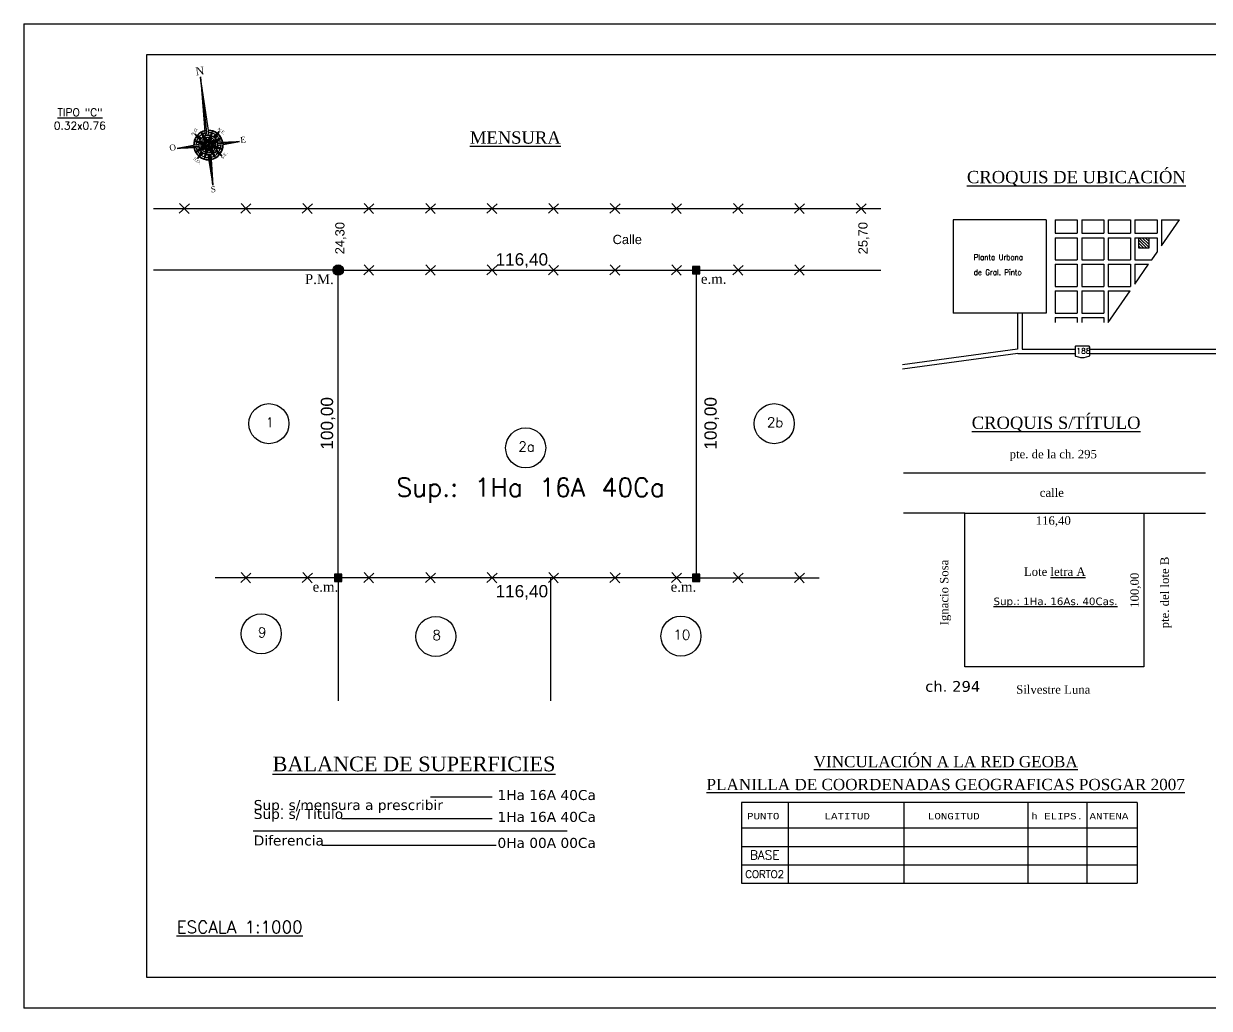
# Model space of a CAD drawing. Header units: feet. Extents: x 1554 to 7460, y 4629 to 11811.
# Drawn here: x 2465.6 to 2851, y 4990 to 5310 of the extents above; entities that cross this region are included whole.
import ezdxf
from ezdxf.enums import TextEntityAlignment as Align

# ---------------------------------------------------------------- set-up
doc = ezdxf.new("R2010")
doc.units = ezdxf.units.FT
doc.header["$MEASUREMENT"] = 0
doc.linetypes.add('DASHED', pattern=[0.75, 0.5, -0.25])
doc.layers.get('0').update_dxf_attribs({"linetype": 'CONTINUOUS'})
for name, color, linetype in [('0K-UBICACION', 7, 'CONTINUOUS'), ('CARATULA', 7, 'CONTINUOUS'), ('COTAS', 134, 'CONTINUOUS'), ('CROQUIS', 2, 'CONTINUOUS'), ('Cuadricula', 210, 'CONTINUOUS'), ('manz2', 90, 'CONTINUOUS'), ('MEDICION', 2, 'CONTINUOUS'), ('Mensura', 2, 'CONTINUOUS')]:
    doc.layers.add(name, color=color, linetype=linetype)
doc.styles.add('Mensura_medio', font='arial.ttf', dxfattribs={"height": 1})
doc.styles.add('ROMAND', font='romand.shx', dxfattribs={"height": 4})
doc.styles.add('ROMANS', font='romans.shx', dxfattribs={"height": 2.5})
doc.styles.get("Standard").update_dxf_attribs({"font": 'txt.SHX', "bigfont": 'whgtxt.shx'})
doc.styles.add('style1', font='verdana.ttf')
doc.styles.add('Time New Roman', font='times.ttf')
doc.styles.add('Times New Roman', font='times.ttf')

# ---------------------------------------------------------------- blocks, each defined once
blk = doc.blocks.new('norte 54')
at = {"color": 2}
for p, q in [((6279.46, 2220.68), (6281.04, 2225.59)), ((6279.46, 2220.68), (6281.01, 2225.51)), ((6279.85, 2220.63), (6281.04, 2225.61)), ((6279.85, 2220.63), (6281.04, 2225.61)), ((6281.01, 2225.51), (6279.85, 2220.63)), ((6280.23, 2220.5), (6281.03, 2225.59)), ((6277.15, 2218.62), (6263.88, 2222.19)), ((6277.21, 2219), (6263.9, 2222.16)), ((6275.13, 2219.85), (6263.9, 2222.16)), ((6277.91, 2220.15), (6277.25, 2221.89)), ((6278.19, 2220.36), (6277.25, 2221.89)), ((6277.25, 2221.89), (6278.52, 2220.53)), ((6278.19, 2220.36), (6277.25, 2221.89)), ((6278.81, 2221.89), (6278.76, 2219.43)), ((6279.6, 2219.57), (6278.81, 2221.89)), ((6277.21, 2219), (6270.21, 2220.66)), ((6277.34, 2219.4), (6275.13, 2219.85)), ((6276.56, 2220.51), (6278.27, 2218.74)), ((6278.76, 2219.43), (6276.56, 2220.51)), ((6278.4, 2217.9), (6280.29, 2219.07)), ((6278.76, 2219.43), (6279.93, 2217.54)), ((6279, 2219.05), (6278.76, 2219.43)), ((6279.09, 2217.41), (6279.6, 2219.57)), ((6279.5, 2219.13), (6279.6, 2219.58)), ((6281.35, 2221.28), (6279.6, 2219.57)), ((6279.91, 2218.84), (6280.29, 2219.07)), ((6280.29, 2219.07), (6281.35, 2221.28)), ((6282.74, 2219.04), (6280.29, 2219.07)), ((6280.43, 2218.23), (6282.74, 2219.04)), ((6282.75, 2220.58), (6281, 2219.94)), ((6282.75, 2220.58), (6281.22, 2219.64)), ((6281.38, 2219.33), (6282.75, 2220.58)), ((6282.75, 2220.58), (6282.75, 2220.58)), ((6282.75, 2220.58), (6282.75, 2220.58)), ((6282.75, 2220.58), (6282.75, 2220.58)), ((6282.75, 2220.58), (6282.75, 2220.58)), ((6282.75, 2220.58), (6282.75, 2220.58)), ((6282.75, 2220.58), (6282.75, 2220.58)), ((6282.75, 2220.58), (6282.75, 2220.58)), ((6282.75, 2220.58), (6282.75, 2220.58)), ((6282.75, 2220.58), (6282.75, 2220.58)), ((6282.75, 2220.58), (6282.75, 2220.58)), ((6282.75, 2220.58), (6282.75, 2220.58)), ((6282.75, 2220.58), (6282.75, 2220.58)), ((6282.75, 2220.58), (6282.75, 2220.58)), ((6282.75, 2220.58), (6282.75, 2220.58)), ((6282.75, 2220.58), (6282.75, 2220.58)), ((6282.75, 2220.58), (6282.75, 2220.58)), ((6282.75, 2220.58), (6282.75, 2220.58)), ((6282.75, 2220.58), (6282.75, 2220.58)), ((6282.75, 2220.58), (6282.75, 2220.58)), ((6277.31, 2217.64), (6275.94, 2216.39)), ((6277.47, 2217.33), (6275.94, 2216.39)), ((6275.94, 2216.39), (6277.69, 2217.04)), ((6278.27, 2218.74), (6275.95, 2217.93)), ((6275.95, 2217.93), (6278.4, 2217.9)), ((6278.4, 2217.9), (6277.34, 2215.69)), ((6277.34, 2215.69), (6279.09, 2217.41)), ((6278.84, 2216.35), (6277.65, 2211.37)), ((6278.84, 2216.35), (6277.65, 2211.37)), ((6279.23, 2216.29), (6277.65, 2211.39)), ((6278.46, 2216.47), (6277.66, 2211.38)), ((6277.68, 2211.47), (6278.84, 2216.35)), ((6279.23, 2216.29), (6277.68, 2211.47)), ((6278.4, 2217.9), (6278.25, 2218.31)), ((6278.27, 2218.74), (6280.43, 2218.23)), ((6278.7, 2218.64), (6278.27, 2218.74)), ((6278.78, 2218.14), (6278.4, 2217.9)), ((6278.84, 2216.35), (6278.51, 2214.96)), ((6279.09, 2217.41), (6279.19, 2217.84)), ((6279.09, 2217.41), (6279.88, 2215.09)), ((6279.7, 2217.92), (6279.93, 2217.54)), ((6279.88, 2215.09), (6279.93, 2217.54)), ((6279.93, 2217.54), (6282.13, 2216.46)), ((6279.99, 2218.33), (6280.43, 2218.23)), ((6281.44, 2215.08), (6280.17, 2216.45)), ((6282.13, 2216.46), (6280.43, 2218.23)), ((6280.5, 2216.61), (6281.44, 2215.08)), ((6280.78, 2216.82), (6281.44, 2215.08)), ((6281.36, 2217.61), (6288.48, 2216.31)), ((6288.48, 2216.31), (6281.49, 2217.98)), ((6281.49, 2217.98), (6288.48, 2216.31)), ((6281.49, 2217.98), (6288.48, 2216.31)), ((6281.49, 2217.98), (6288.48, 2216.31)), ((6281.54, 2218.35), (6288.48, 2216.31)), ((6288.48, 2216.31), (6281.54, 2218.35))]:
    blk.add_line(p, q, dxfattribs=at)
at = {"color": 2, "linetype": 'Continuous'}
for p, q in [((6279.24, 2218.51), (6279.45, 2218.46)), ((6279.24, 2218.51), (6279.45, 2218.46)), ((6279.45, 2218.46), (6279.24, 2218.51)), ((6279.45, 2218.46), (6279.24, 2218.51)), ((6279.32, 2218.38), (6279.37, 2218.59)), ((6279.37, 2218.59), (6279.32, 2218.38)), ((6279.37, 2218.59), (6279.32, 2218.38)), ((6279.32, 2218.38), (6279.37, 2218.59))]:
    blk.add_line(p, q, dxfattribs=at)
at = {"color": 2}
for radius in [1.11, 1, 0.942, 0.883, 0.883, 0.883, 0.883, 0.883, 0.823, 0.823, 0.823, 0.823, 0.823, 0.823, 0.764, 0.705]:
    blk.add_circle((6279.35, 2218.49), radius, dxfattribs=at)
for radius, start, end in [(3.44, 76.6299, 121.6299), (3.33, 99.2736, 119.3224), (3.33, 81.8938, 98.5916), (3.44, 33.4825, 71.6881), (3.44, 123.3892, 160.197), (3.33, 144.2736, 159.9171), (2.89, 145.8937, 158.5995), (3.33, 123.821, 143.5916), (2.89, 125.8608, 141.9968), (2.2, 166.6299, 183.5335), (2.2, 149.7263, 166.6299), (1.78, 153.6447, 166.6299), (2.2, 104.7263, 138.2253), (2.89, 100.8937, 117.1722), (1.78, 108.6447, 134.3718), (1.11, 76.6299, 166.6299), (0.666, 76.6299, 166.6299), (2.89, 83.4113, 96.9968), (2.2, 76.6299, 93.2253), (1.78, 76.6299, 89.3718), (2.2, 76.6299, 86.9963), (0.666, 346.6299, 76.6299), (1.11, 346.6299, 76.6299), (1.78, 63.888, 76.6299), (2.2, 60.0345, 76.6299), (2.89, 56.2631, 69.8486), (3.33, 54.6683, 71.366), (1.78, 18.888, 44.6151), (2.2, 15.0345, 48.5335), (2.89, 36.0877, 52.3661), (3.33, 33.9375, 53.9863), (2.89, 11.2631, 27.399), (3.33, 9.6683, 29.4388), (3.44, 351.7859, 29.8707), (3.33, 352.063, 8.9863), (3.44, 172.3231, 209.8707), (3.33, 172.5745, 188.9863), (3.33, 189.6683, 209.4388), (2.89, 173.7577, 187.3661), (3.44, 213.4825, 251.6881), (2.89, 191.2631, 207.399), (3.33, 213.9375, 233.9863), (2.89, 216.0877, 232.3661), (2.2, 195.0345, 228.5335), (1.78, 166.6299, 179.6151), (1.78, 198.888, 224.6151), (1.11, 166.6299, 256.6299), (2.2, 240.0345, 256.6299), (1.78, 243.888, 256.6299), (0.666, 166.6299, 256.6299), (2.2, 256.6299, 266.9963), (2.2, 256.6299, 273.2253), (1.78, 256.6299, 269.3718), (1.11, 256.6299, 346.6299), (0.666, 256.6299, 346.6299), (1.78, 288.6447, 315.7428), (2.2, 284.7263, 318.2253), (1.78, 332.34, 346.6299), (2.89, 305.8608, 321.9968), (1.78, 346.6299, 359.6151), (3.33, 303.821, 323.5916), (3.44, 303.3892, 341.2607), (2.2, 329.7263, 346.6299), (2.2, 346.6299, 3.5335), (2.2, 346.6299, 356.4413), (2.89, 325.8937, 339.6129), (3.33, 324.2736, 340.9721), (2.89, 353.3673, 7.3661), (3.33, 234.6683, 251.366), (2.89, 236.2631, 249.8486), (3.44, 261.5718, 299.7774), (3.33, 261.8938, 278.5916), (2.89, 263.4113, 276.9968), (3.33, 279.2736, 299.3224), (2.89, 280.8937, 297.1722)]:
    blk.add_arc((6279.35, 2218.49), radius, start, end, dxfattribs=at)
for points in [[(6279.46, 2220.68), (6281.01, 2225.51), (6279.85, 2220.63), (6281.01, 2225.51)], [(6277.15, 2218.62), (6277.21, 2219), (6263.9, 2222.16)], [(6278.19, 2220.36), (6277.25, 2221.89), (6278.52, 2220.53), (6277.25, 2221.89)], [(6278.76, 2219.43), (6279.6, 2219.57), (6278.81, 2221.89)], [(6278.27, 2218.74), (6278.76, 2219.43), (6276.56, 2220.51)], [(6279.6, 2219.57), (6280.29, 2219.07), (6281.35, 2221.28)], [(6280.29, 2219.07), (6280.43, 2218.23), (6282.74, 2219.04)], [(6281, 2219.94), (6281.22, 2219.64), (6282.75, 2220.58)], [(6277.69, 2217.04), (6275.94, 2216.39), (6277.47, 2217.33), (6275.94, 2216.39)], [(6278.4, 2217.9), (6278.27, 2218.74), (6275.95, 2217.93)], [(6279.09, 2217.41), (6278.4, 2217.9), (6277.34, 2215.69)], [(6279.23, 2216.29), (6278.84, 2216.35), (6277.68, 2211.47)], [(6279.93, 2217.54), (6279.09, 2217.41), (6279.88, 2215.09)], [(6280.43, 2218.23), (6279.93, 2217.54), (6282.13, 2216.46)], [(6280.17, 2216.45), (6281.44, 2215.08), (6280.5, 2216.61), (6281.44, 2215.08)], [(6281.54, 2218.35), (6288.46, 2216.29), (6281.49, 2217.98), (6288.46, 2216.29)], [(6288.48, 2216.31), (6281.49, 2217.98), (6288.48, 2216.31), (6288.46, 2216.29)]]:
    blk.add_solid(points, dxfattribs=at)
at = {"color": 2, "style": 'Time New Roman'}
for s, height, rotation, p in [('E', 1.39, 76.6299, (6281.46, 2225.69)), ('N.E.', 0.697, 31.6299, (6276.69, 2221.65)), ('S.E.', 0.697, 121.6299, (6283.62, 2220.54)), ('N.O.', 0.697, 121.6299, (6276.13, 2215.82)), ('S', 1.39, 76.6299, (6289.93, 2215.35)), ('S.O.', 0.697, 31.6299, (6281.29, 2214.02)), ('O', 1.39, 76.6299, (6277.58, 2209.6))]:
    blk.add_text(s, height=height, rotation=rotation, dxfattribs=at).set_placement(p)
at = {"color": 3, "style": 'Time New Roman'}
blk.add_text('N', height=1.86, rotation=76.6299, dxfattribs=at).set_placement((6263.18, 2221.27))

msp = doc.modelspace()

# ---------------------------------------------------------------- hatches: boundary and pattern name
h = msp.add_hatch()
h.set_pattern_fill('ANSI31', color=1, scale=0.02, style=0)
h.set_pattern_definition([(45, (2847.98032, 4750.06591), (-0.044901281, 0.044901281), [])])
h.paths.add_polyline_path([(2684.196, 5229.934), (2684.196, 5231.134), (2682.996, 5231.134), (2682.996, 5228.734), (2684.196, 5228.734)])
h.paths.add_polyline_path([(2685.396, 5229.934), (2684.196, 5229.934), (2684.196, 5228.734), (2685.396, 5228.734)])
h.paths.add_polyline_path([(2685.396, 5231.134), (2684.196, 5231.134), (2684.196, 5229.934), (2685.396, 5229.934)])
h = msp.add_hatch()
h.set_pattern_fill('ANSI31', color=1, scale=0.02, style=0)
h.set_pattern_definition([(45, (2731.58032, 4650.06591), (-0.044901281, 0.044901281), [])])
h.paths.add_polyline_path([(2567.796, 5129.934), (2567.796, 5131.134), (2566.596, 5131.134), (2566.596, 5128.734), (2567.796, 5128.734)])
h.paths.add_polyline_path([(2568.996, 5129.934), (2567.796, 5129.934), (2567.796, 5128.734), (2568.996, 5128.734)])
h.paths.add_polyline_path([(2568.996, 5131.134), (2567.796, 5131.134), (2567.796, 5129.934), (2568.996, 5129.934)])
h = msp.add_hatch()
h.set_pattern_fill('ANSI31', color=1, scale=0.02, style=0)
h.set_pattern_definition([(45, (2847.98032, 4650.06591), (-0.044901281, 0.044901281), [])])
h.paths.add_polyline_path([(2684.196, 5129.934), (2684.196, 5131.134), (2682.996, 5131.134), (2682.996, 5128.734), (2684.196, 5128.734)])
h.paths.add_polyline_path([(2685.396, 5129.934), (2684.196, 5129.934), (2684.196, 5128.734), (2685.396, 5128.734)])
h.paths.add_polyline_path([(2685.396, 5131.134), (2684.196, 5131.134), (2684.196, 5129.934), (2685.396, 5129.934)])
at = {"layer": '0K-UBICACION'}
h = msp.add_hatch(color=1, dxfattribs=at)
h.paths.add_polyline_path([(2566.099, 5229.934), (2567.796, 5229.934), (2569.493, 5229.934, 1)])
h.paths.add_polyline_path([(2569.493, 5229.934), (2567.796, 5229.934), (2567.796, 5228.237, 0.4142136)])
h.paths.add_polyline_path([(2567.796, 5228.237), (2567.796, 5229.934), (2566.099, 5229.934, 0.4142136)])
at = {"layer": 'Cuadricula'}
h = msp.add_hatch(dxfattribs=at)
h.set_pattern_fill('ANSI31', color=1, scale=0.216, angle=90, style=0)
h.set_pattern_definition([(135, (-5482566.5044, -5283389.9462), (-0.48493383054, -0.48493383054), [])])
h.paths.add_polyline_path([(2827.936, 5237.142), (2831.442, 5237.142), (2831.442, 5240.454), (2827.936, 5240.454)])

# ---------------------------------------------------------------- linework, layer by layer
at = {"color": 2}
for p, q in [((2685.396, 5228.734), (2685.396, 5231.134)), ((2682.996, 5228.734), (2685.396, 5228.734)), ((2568.996, 5128.734), (2568.996, 5131.134)), ((2685.396, 5128.734), (2685.396, 5131.134)), ((2566.596, 5128.734), (2568.996, 5128.734)), ((2682.996, 5128.734), (2685.396, 5128.734)), ((2597.812, 5058.769), (2617.812, 5058.769)), ((2568.918, 5051.673), (2617.812, 5051.673)), ((2562.494, 5043.019), (2619.165, 5043.019))]:
    msp.add_line(p, q, dxfattribs=at)
for points in [[(2685.396, 5231.134), (2682.996, 5231.134), (2682.996, 5228.734), (2685.396, 5228.734)], [(2568.996, 5131.134), (2566.596, 5131.134), (2566.596, 5128.734), (2568.996, 5128.734)], [(2685.396, 5131.134), (2682.996, 5131.134), (2682.996, 5128.734), (2685.396, 5128.734)]]:
    msp.add_lwpolyline(points, close=True, dxfattribs=at)
for centre, radius in [((2567.796, 5229.934), 1.697), ((2545.271, 5180.009), 6.513), ((2709.543, 5180.009), 6.513), ((2628.729, 5172.128), 6.513), ((2542.788, 5111.711), 6.513), ((2599.534, 5110.839), 6.513), ((2679.224, 5110.965), 6.513)]:
    msp.add_circle(centre, radius, dxfattribs=at)
at = {"layer": '0K-UBICACION', "color": 2}
for p, q in [((2507.796, 5249.934), (2744.196, 5249.934)), ((2827.936, 5240.454), (2831.442, 5240.454)), ((2827.936, 5240.454), (2827.936, 5237.142)), ((2831.442, 5237.142), (2831.442, 5240.454)), ((2827.936, 5237.142), (2831.442, 5237.142)), ((2567.796, 5229.934), (2507.796, 5229.934)), ((2684.196, 5229.934), (2744.196, 5229.934)), ((2751.546, 5164.061), (2849.746, 5164.061)), ((2771.546, 5150.925), (2751.546, 5150.925)), ((2829.746, 5150.925), (2849.746, 5150.925)), ((2567.796, 5129.934), (2527.796, 5129.934)), ((2567.796, 5129.934), (2567.796, 5089.934)), ((2636.796, 5129.934), (2636.796, 5089.934)), ((2684.196, 5129.934), (2724.196, 5129.934))]:
    msp.add_line(p, q, dxfattribs=at)
at = {"layer": '0K-UBICACION', "color": 1}
for p, q in [((2516.131, 5248.404), (2519.431, 5251.463)), ((2519.311, 5248.284), (2516.251, 5251.584)), ((2536.131, 5248.404), (2539.431, 5251.463)), ((2539.311, 5248.284), (2536.251, 5251.584)), ((2556.131, 5248.404), (2559.431, 5251.463)), ((2559.311, 5248.284), (2556.251, 5251.584)), ((2576.131, 5248.404), (2579.431, 5251.463)), ((2579.311, 5248.284), (2576.251, 5251.584)), ((2596.131, 5248.404), (2599.431, 5251.463)), ((2599.311, 5248.284), (2596.251, 5251.584)), ((2616.131, 5248.404), (2619.431, 5251.463)), ((2619.311, 5248.284), (2616.251, 5251.584)), ((2636.131, 5248.404), (2639.431, 5251.463)), ((2639.311, 5248.284), (2636.251, 5251.584)), ((2656.131, 5248.404), (2659.431, 5251.463)), ((2659.311, 5248.284), (2656.251, 5251.584)), ((2676.131, 5248.404), (2679.431, 5251.463)), ((2679.311, 5248.284), (2676.251, 5251.584)), ((2696.131, 5248.404), (2699.431, 5251.463)), ((2699.311, 5248.284), (2696.251, 5251.584)), ((2716.131, 5248.404), (2719.431, 5251.463)), ((2719.311, 5248.284), (2716.251, 5251.584)), ((2736.131, 5248.404), (2739.431, 5251.463)), ((2739.311, 5248.284), (2736.251, 5251.584)), ((2767.744, 5246.214), (2767.744, 5215.974)), ((2797.984, 5246.214), (2767.744, 5246.214)), ((2797.984, 5246.214), (2797.984, 5215.974)), ((2800.864, 5246.214), (2800.864, 5241.894)), ((2800.864, 5246.214), (2808.064, 5246.214)), ((2808.064, 5246.214), (2808.064, 5241.894)), ((2809.504, 5246.214), (2809.504, 5241.894)), ((2809.504, 5246.214), (2816.704, 5246.214)), ((2816.704, 5246.214), (2816.704, 5241.894)), ((2818.144, 5246.214), (2818.144, 5241.894)), ((2818.144, 5246.214), (2825.344, 5246.214)), ((2825.344, 5246.214), (2825.344, 5241.894)), ((2826.784, 5246.214), (2826.784, 5241.894)), ((2826.784, 5246.214), (2833.984, 5246.214)), ((2833.984, 5246.214), (2833.984, 5241.894)), ((2835.424, 5246.214), (2835.424, 5237.813)), ((2835.424, 5237.813), (2841.246, 5246.214)), ((2835.424, 5246.214), (2841.246, 5246.214)), ((2800.864, 5241.894), (2808.064, 5241.894)), ((2809.504, 5241.894), (2816.704, 5241.894)), ((2818.144, 5241.894), (2825.344, 5241.894)), ((2826.784, 5241.894), (2833.984, 5241.894)), ((2800.864, 5240.454), (2800.864, 5233.254)), ((2800.864, 5240.454), (2808.064, 5240.454)), ((2808.064, 5240.454), (2808.064, 5233.254)), ((2809.504, 5240.454), (2809.504, 5233.254)), ((2809.504, 5240.454), (2816.704, 5240.454)), ((2816.704, 5240.454), (2816.704, 5233.254)), ((2818.144, 5240.454), (2818.144, 5233.254)), ((2818.144, 5240.454), (2825.344, 5240.454)), ((2825.344, 5240.454), (2825.344, 5233.254)), ((2826.784, 5240.454), (2826.784, 5233.254)), ((2826.784, 5240.454), (2827.936, 5240.454)), ((2831.442, 5240.454), (2833.984, 5240.454)), ((2833.984, 5240.454), (2833.984, 5235.735)), ((2832.265, 5233.254), (2833.984, 5235.735)), ((2576.131, 5228.404), (2579.431, 5231.463)), ((2579.311, 5228.284), (2576.251, 5231.584)), ((2596.131, 5228.404), (2599.431, 5231.463)), ((2599.311, 5228.284), (2596.251, 5231.584)), ((2616.131, 5228.404), (2619.431, 5231.463)), ((2619.311, 5228.284), (2616.251, 5231.584)), ((2636.131, 5228.404), (2639.431, 5231.463)), ((2639.311, 5228.284), (2636.251, 5231.584)), ((2656.131, 5228.404), (2659.431, 5231.463)), ((2659.311, 5228.284), (2656.251, 5231.584)), ((2676.131, 5228.404), (2679.431, 5231.463)), ((2679.311, 5228.284), (2676.251, 5231.584)), ((2696.131, 5228.404), (2699.431, 5231.463)), ((2699.311, 5228.284), (2696.251, 5231.584)), ((2716.131, 5228.404), (2719.431, 5231.463)), ((2719.311, 5228.284), (2716.251, 5231.584)), ((2800.864, 5233.254), (2808.064, 5233.254)), ((2800.864, 5231.814), (2800.864, 5224.614)), ((2800.864, 5231.814), (2808.064, 5231.814)), ((2808.064, 5231.814), (2808.064, 5224.614)), ((2809.504, 5233.254), (2816.704, 5233.254)), ((2809.504, 5231.814), (2809.504, 5224.614)), ((2809.504, 5231.814), (2816.704, 5231.814)), ((2816.704, 5231.814), (2816.704, 5224.614)), ((2818.144, 5233.254), (2825.344, 5233.254)), ((2818.144, 5231.814), (2818.144, 5224.614)), ((2818.144, 5231.814), (2825.344, 5231.814)), ((2825.344, 5231.814), (2825.344, 5224.614)), ((2826.784, 5233.254), (2832.265, 5233.254)), ((2826.784, 5231.814), (2826.784, 5225.346)), ((2826.784, 5231.814), (2831.267, 5231.814)), ((2826.784, 5225.346), (2831.267, 5231.814)), ((2800.864, 5224.614), (2808.064, 5224.614)), ((2800.864, 5223.174), (2800.864, 5215.974)), ((2800.864, 5223.174), (2808.064, 5223.174)), ((2808.064, 5223.174), (2808.064, 5215.974)), ((2809.504, 5224.614), (2816.704, 5224.614)), ((2809.504, 5223.174), (2809.504, 5215.974)), ((2809.504, 5223.174), (2816.704, 5223.174)), ((2816.704, 5223.174), (2816.704, 5215.974)), ((2818.144, 5224.614), (2825.344, 5224.614)), ((2818.144, 5223.174), (2825.279, 5223.174)), ((2818.144, 5223.174), (2818.144, 5212.879)), ((2818.144, 5212.879), (2825.279, 5223.174)), ((2797.984, 5215.974), (2767.744, 5215.974)), ((2788.673, 5215.974), (2788.673, 5204.265)), ((2790.113, 5215.974), (2790.113, 5204.265)), ((2800.864, 5215.974), (2808.064, 5215.974)), ((2809.504, 5215.974), (2816.704, 5215.974)), ((2800.864, 5214.534), (2808.064, 5214.534)), ((2800.864, 5214.534), (2800.864, 5212.879)), ((2808.064, 5214.534), (2808.064, 5212.879)), ((2809.504, 5214.534), (2816.704, 5214.534)), ((2809.504, 5214.534), (2809.504, 5212.879)), ((2816.704, 5214.534), (2816.704, 5212.879)), ((2788.673, 5204.265), (2751.282, 5199.14)), ((2790.113, 5204.265), (2807.435, 5204.265)), ((2811.991, 5204.265), (2855.224, 5204.265)), ((2788.771, 5202.825), (2751.282, 5197.687)), ((2788.771, 5202.825), (2807.435, 5202.825)), ((2811.991, 5202.825), (2855.224, 5202.825)), ((2536.131, 5128.404), (2539.431, 5131.463)), ((2539.311, 5128.284), (2536.251, 5131.584)), ((2556.131, 5128.404), (2559.431, 5131.463)), ((2559.311, 5128.284), (2556.251, 5131.584)), ((2576.131, 5128.404), (2579.431, 5131.463)), ((2579.311, 5128.284), (2576.251, 5131.584)), ((2596.131, 5128.404), (2599.431, 5131.463)), ((2599.311, 5128.284), (2596.251, 5131.584)), ((2616.131, 5128.404), (2619.431, 5131.463)), ((2619.311, 5128.284), (2616.251, 5131.584)), ((2636.131, 5128.404), (2639.431, 5131.463)), ((2639.311, 5128.284), (2636.251, 5131.584)), ((2656.131, 5128.404), (2659.431, 5131.463)), ((2659.311, 5128.284), (2656.251, 5131.584)), ((2676.131, 5128.404), (2679.431, 5131.463)), ((2679.311, 5128.284), (2676.251, 5131.584)), ((2696.131, 5128.404), (2699.431, 5131.463)), ((2699.311, 5128.284), (2696.251, 5131.584)), ((2716.131, 5128.404), (2719.431, 5131.463)), ((2719.311, 5128.284), (2716.251, 5131.584))]:
    msp.add_line(p, q, dxfattribs=at)
at = {"layer": '0K-UBICACION', "color": 5}
for p, q in [((2567.796, 5229.934), (2684.196, 5229.934)), ((2567.796, 5129.934), (2567.796, 5229.934)), ((2684.196, 5229.934), (2684.196, 5129.934)), ((2771.546, 5150.925), (2829.746, 5150.925)), ((2771.546, 5100.925), (2771.546, 5150.925)), ((2829.746, 5150.925), (2829.746, 5100.925)), ((2684.196, 5129.934), (2567.796, 5129.934)), ((2829.746, 5100.925), (2771.546, 5100.925))]:
    msp.add_line(p, q, dxfattribs=at)
at = {"layer": '0K-UBICACION', "color": 1}
msp.add_lwpolyline([(2807.435, 5205.016, -0.4142136), (2807.693, 5205.274), (2811.734, 5205.274, -0.4142136), (2811.991, 5205.016), (2811.991, 5202.079, -0.4142136), (2811.734, 5201.822), (2810.213, 5201.454, -0.1183123), (2809.214, 5201.454), (2807.693, 5201.822, -0.4142136), (2807.435, 5202.079)], format="xyb", close=True, dxfattribs=at)
at = {"layer": 'CARATULA', "color": 1, "linetype": 'Continuous'}
for p in [(2465.553, 5309.998), (2865.553, 4989.998)]:
    msp.add_line(p, (2465.553, 4989.998), dxfattribs=at)
at = {"layer": 'CARATULA', "color": 1}
msp.add_line((2465.553, 5309.998), (2865.553, 5309.998), dxfattribs=at)
at = {"layer": 'CARATULA', "color": 8, "linetype": 'Continuous'}
for p, q in [((2505.553, 4999.998), (2505.553, 5299.998)), ((2505.553, 5299.998), (2865.553, 5299.998)), ((2865.553, 4999.998), (2505.553, 4999.998))]:
    msp.add_line(p, q, dxfattribs=at)
at = {"layer": 'Cuadricula', "color": 2}
for p, q in [((2827.586, 5056.919), (2698.9, 5056.919)), ((2698.9, 5056.919), (2698.9, 5030.63)), ((2714.055, 5056.919), (2714.055, 5030.63)), ((2751.717, 5056.919), (2751.717, 5030.63)), ((2791.957, 5056.919), (2791.957, 5030.63)), ((2811.294, 5030.63), (2811.294, 5056.919)), ((2827.586, 5056.919), (2827.586, 5030.63)), ((2698.9, 5048.63), (2827.586, 5048.63)), ((2698.9, 5042.63), (2827.586, 5042.63)), ((2698.9, 5036.63), (2827.586, 5036.63)), ((2698.9, 5030.63), (2827.586, 5030.63))]:
    msp.add_line(p, q, dxfattribs=at)
at = {"layer": 'MEDICION', "color": 7}
msp.add_line((2540.118, 5047.671), (2642.187, 5047.671), dxfattribs=at)

# ---------------------------------------------------------------- block references
at = {"layer": 'Mensura', "xscale": 1.40000000005793, "yscale": 1.40000000005793, "zscale": 1.40000000005793, "rotation": 289.8767340057374}
msp.add_blockref('norte 54', (-3384.227, 12481.948), dxfattribs=at)

# ---------------------------------------------------------------- texts
at = {"color": 1, "style": 'Time New Roman'}
for s, p in [('P.M.', (2556.963, 5225.393)), ('e.m.', (2685.705, 5225.469)), ('e.m.', (2559.475, 5125.393)), ('e.m.', (2675.875, 5125.393))]:
    msp.add_text(s, height=3.2, dxfattribs=at).set_placement(p)
at = {"color": 3}
msp.add_text('Sup.: 1Ha 16A 40Ca', height=6, dxfattribs=at).set_placement((2630.319, 5156.316), align=Align.CENTER)
at = {"color": 3, "insert": (2700.704, 5053.494), "char_height": 2.1, "width": 155.65095, "attachment_point": 1}
msp.add_mtext('{\\fCourier New|b0|i0|c0|p49;PUNTO^I^ILATITUD^I^I^ILONGITUD^I^Ih ELIPS. ANTENA}', dxfattribs=at)
at = {"layer": '0K-UBICACION', "color": 1, "linetype": 'Continuous', "style": 'ROMANS', "width": 0.9}
for s, p in [('Planta Urbana', (2774.415, 5233.19)), ('de Gral. Pinto', (2774.415, 5228.302))]:
    msp.add_text(s, height=1.8432, dxfattribs=at).set_placement(p)
at = {"layer": '0K-UBICACION', "color": 6, "linetype": 'DASHED'}
msp.add_text('188', height=1.8028, rotation=0.34169, dxfattribs=at).set_placement((2807.771, 5202.748))
at = {"layer": 'CARATULA', "color": 2, "style": 'ROMAND'}
for s, p in [('%%uTIPO "C"', (2476.573, 5279.925)), ('0.32x0.76', (2475.39, 5275.622))]:
    msp.add_text(s, height=2.5, dxfattribs=at).set_placement(p)
at = {"layer": 'CARATULA', "color": 3, "linetype": 'Continuous', "style": 'ROMAND'}
msp.add_text('%%UESCALA 1:1000', height=4, dxfattribs=at).set_placement((2515.271, 5014.393))
at = {"layer": 'COTAS', "color": 2}
for s, p in [('1', (2545.566, 5180.444)), ('2b', (2709.838, 5180.444)), ('2a', (2629.025, 5172.563)), ('9', (2543.084, 5112.146)), ('8', (2599.83, 5111.274)), ('10', (2679.519, 5111.401))]:
    msp.add_text(s, height=3.2, rotation=359.34695, dxfattribs=at).set_placement(p, align=Align.MIDDLE_CENTER)
at = {"layer": 'COTAS', "color": 2, "style": 'Time New Roman'}
for s, p in [('pte. de la ch. 295', (2800.267, 5170.112)), ('calle', (2799.791, 5157.598)), ('116,40', (2800.259, 5148.515)), ('Lote %%Uletra A', (2800.739, 5131.909)), ('Silvestre Luna', (2800.267, 5093.595))]:
    msp.add_text(s, height=2.75, dxfattribs=at).set_placement(p, align=Align.MIDDLE_CENTER)
for s, p in [('Ignacio Sosa', (2764.786, 5125.131)), ('pte. del lote B', (2836.482, 5125.131)), ('100,00', (2826.697, 5125.853))]:
    msp.add_text(s, height=2.75, rotation=90, dxfattribs=at).set_placement(p, align=Align.MIDDLE_CENTER)
at = {"layer": 'COTAS', "color": 3, "style": 'style1'}
for s, height, p in [('%%USup.: 1Ha. 16As. 40Cas.', 2.44171, (2801.001, 5122.257)), ('ch. 294', 3.5, (2767.59, 5094.618))]:
    msp.add_text(s, height=height, dxfattribs=at).set_placement(p, align=Align.MIDDLE_CENTER)
at = {"layer": 'CROQUIS', "style": 'Times New Roman'}
for s, height, p in [('%%UMENSURA', 4, (2625.372, 5271.003)), ('%%UCROQUIS DE UBICACIÓN', 4, (2807.771, 5258.16)), ('%%UCROQUIS S/TÍTULO', 4, (2801.182, 5178.299)), ('%%UVINCULACIÓN A LA RED GEOBA', 3.68, (2765.287, 5068.325)), ('%%UBALANCE DE SUPERFICIES', 4.784, (2592.425, 5067.015)), ('%%UPLANILLA DE COORDENADAS GEOGRAFICAS POSGAR 2007', 3.68, (2765.287, 5060.892))]:
    msp.add_text(s, height=height, dxfattribs=at).set_placement(p, align=Align.CENTER)
at = {"layer": 'manz2', "color": 3}
for s, height, p in [('BASE', 2.88, (2706.437, 5038.378)), ('CORTO2', 2.4, (2706.437, 5032.378))]:
    msp.add_text(s, height=height, dxfattribs=at).set_placement(p, align=Align.CENTER)
at = {"layer": 'MEDICION', "color": 2, "style": 'style1'}
for s, p in [('1Ha 16A 40Ca', (2651.575, 5057.69)), ('1Ha 16A 40Ca', (2651.575, 5050.595)), ('0Ha 00A 00Ca', (2651.575, 5042.129))]:
    msp.add_text(s, height=3.25, dxfattribs=at).set_placement(p, align=Align.RIGHT)
at = {"layer": 'MEDICION', "color": 2, "char_height": 3.25, "attachment_point": 1, "style": 'style1'}
for s, insert, width in [('Sup. s/mensura a prescribir', (2540.342, 5057.69), 78.97514), ('Sup. s/ Título', (2540.342, 5054.778), 51.11617), ('Diferencia', (2540.342, 5046.16), 36.38605)]:
    msp.add_mtext(s, dxfattribs=dict(at, insert=insert, width=width))
at = {"layer": 'Mensura', "color": 2, "style": 'Mensura_medio'}
for s, p in [('24,30', (2568.332, 5240.303)), ('25,70', (2738.376, 5240.303))]:
    msp.add_text(s, height=3, rotation=90, dxfattribs=at).set_placement(p, align=Align.MIDDLE_CENTER)
msp.add_text('Calle', height=3, dxfattribs=at).set_placement((2661.77, 5239.872), align=Align.MIDDLE_CENTER)
at = {"layer": 'Mensura', "color": 2, "char_height": 4, "attachment_point": 5, "style": 'Mensura_medio'}
for insert in [(2627.488, 5233.04), (2627.488, 5125.191)]:
    msp.add_mtext('116,40', dxfattribs=dict(at, insert=insert))
at = {"layer": 'Mensura', "color": 2, "char_height": 4, "attachment_point": 5, "rotation": 90, "style": 'Mensura_medio'}
for insert in [(2564.504, 5180.111), (2689.213, 5180.111)]:
    msp.add_mtext('100,00', dxfattribs=dict(at, insert=insert))

doc.saveas('drawing.dxf')
